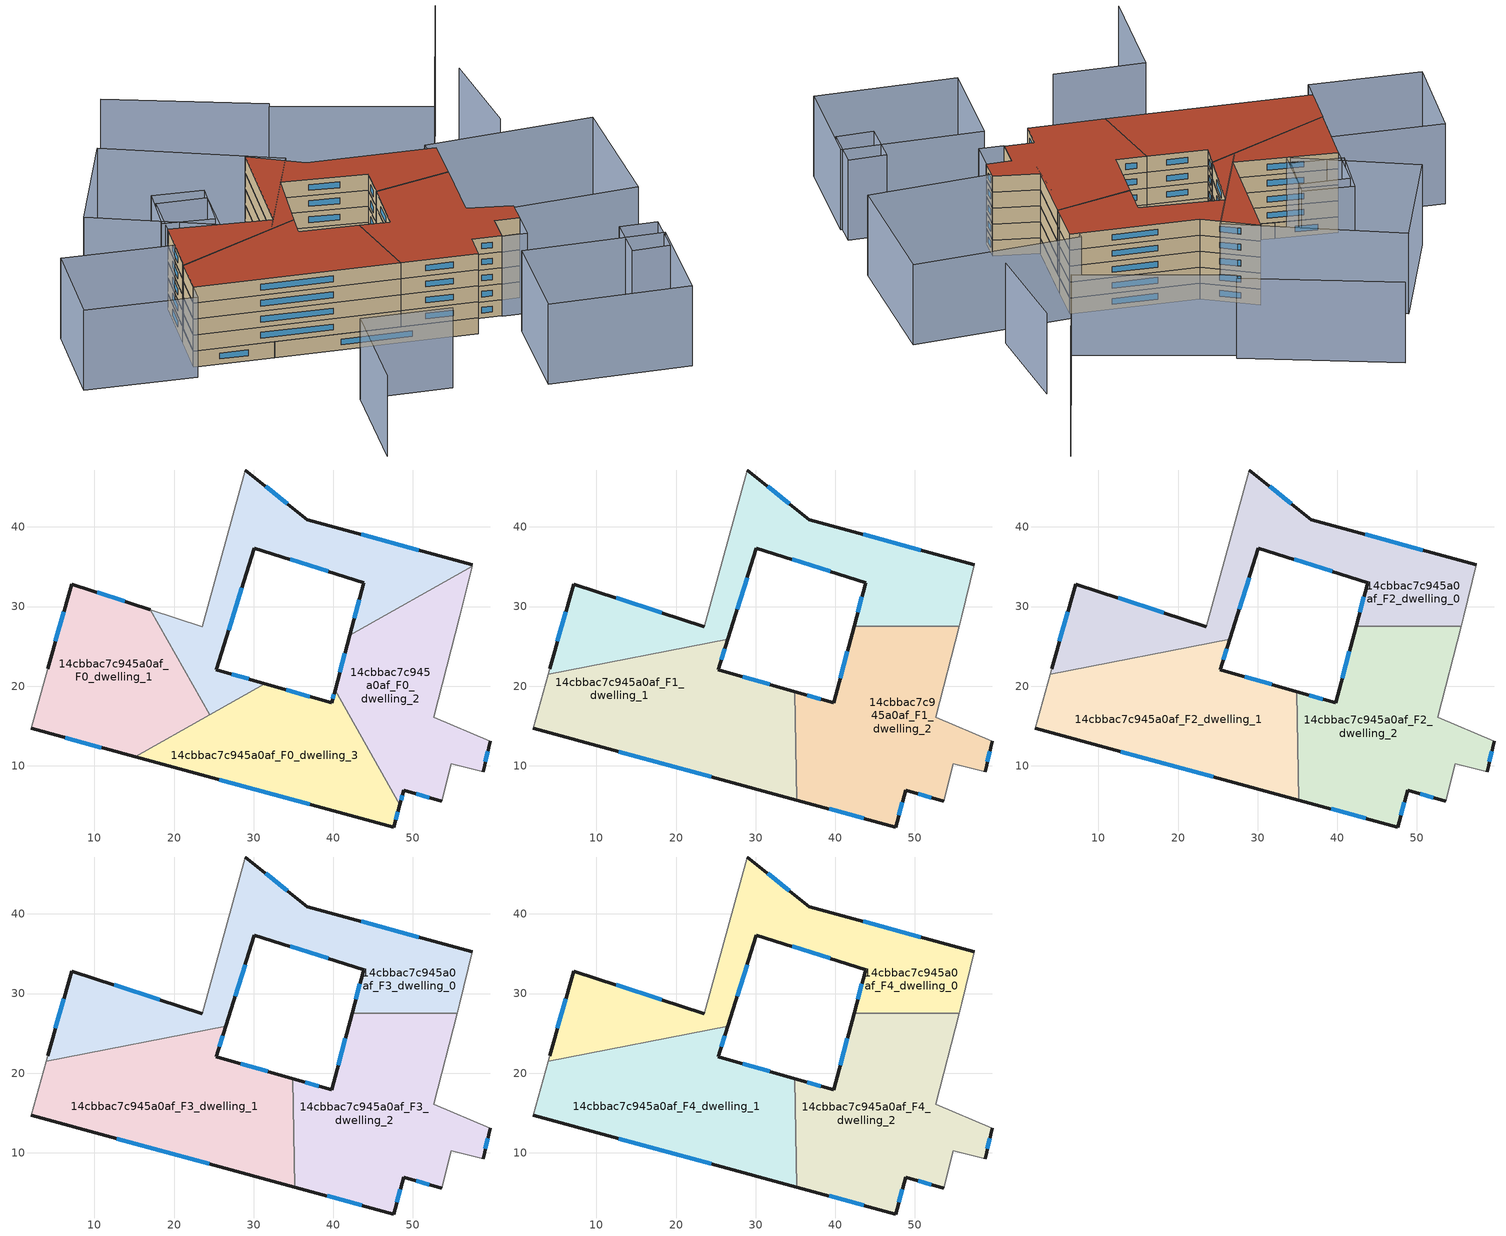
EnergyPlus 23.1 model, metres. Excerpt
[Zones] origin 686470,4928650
14cbbac7c945a0af_F0_dwelling_0
 floor ground (EU_floor_Construction): 57.47,35.24 57.43,35.07 42.06,26.37 43.83,33 30.1,37.36 25.27,22.1 31.38,20.33 24.49,16.44 17.03,29.61 23.53,27.5 28.96,47.16 36.74,40.9 z0
 wall outside (EU_wall_Construction): 31.38,20.33 25.27,22.1 30.1,37.36 43.83,33 42.06,26.37 / 57.47,35.24 36.74,40.9 28.96,47.16 z0:3
 wall adiabatic (EU_wall_Construction): 28.96,47.16 23.53,27.5 17.04,29.61 / 57.43,35.07 57.47,35.24 z0:3
 wall to 14cbbac7c945a0af_F0_dwelling_1 (EU_wall_Construction): 17.04,29.61 24.49,16.44 z0:3
 wall to 14cbbac7c945a0af_F0_dwelling_2 (EU_wall_Construction): 42.06,26.37 57.43,35.07 z0:3
 wall to 14cbbac7c945a0af_F0_dwelling_3 (EU_wall_Construction): 24.49,16.44 31.38,20.33 z0:3
 window (EU_Window_Construction): 34.57,35.94 39.37,34.41 / 26.84,27.06 28.53,32.39 / 29.39,20.91 27.26,21.52 / 34.21,42.93 31.49,45.12 / 50.73,37.08 43.49,39.06 / 43.26,30.84 42.64,28.53 z0.98:2.02
14cbbac7c945a0af_F0_dwelling_1
 floor ground (EU_floor_Construction): 17.03,29.61 24.49,16.44 15.13,11.14 2.06,14.7 4.13,22.18 7.14,32.84 z0
 wall outside (EU_wall_Construction): 17.04,29.61 7.14,32.84 4.13,22.18 / 2.06,14.7 15.13,11.14 z0:3
 wall adiabatic (EU_wall_Construction): 4.13,22.18 2.06,14.7 z0:3
 wall to 14cbbac7c945a0af_F0_dwelling_3 (EU_wall_Construction): 15.13,11.14 24.49,16.44 z0:3
 window (EU_Window_Construction): 6.17,29.37 5.11,25.64 / 13.82,30.66 10.36,31.79 / 6.31,13.54 10.88,12.3 z0.98:2.02
14cbbac7c945a0af_F0_dwelling_2
 floor ground (EU_floor_Construction): 57.43,35.07 55.89,28.82 52.6,16.08 59.72,13.08 58.82,9.25 54.79,10.28 53.62,5.56 48.84,6.91 48.36,5.13 40.22,19.51 42.06,26.37 z0
 wall outside (EU_wall_Construction): 48.36,5.13 48.84,6.91 53.62,5.56 / 42.06,26.37 40.22,19.51 / 58.82,9.25 59.72,13.08 z0:3
 wall adiabatic (EU_wall_Construction): 53.62,5.56 54.79,10.28 58.82,9.25 / 59.72,13.08 52.6,16.08 55.89,28.82 57.43,35.07 z0:3
 wall to 14cbbac7c945a0af_F0_dwelling_3 (EU_wall_Construction): 40.22,19.51 48.36,5.13 z0:3
 window (EU_Window_Construction): 50.4,6.47 52.07,6 / 48.52,5.71 48.69,6.33 / 41.46,24.14 40.82,21.74 / 59.12,10.49 59.43,11.83 z0.98:2.02
14cbbac7c945a0af_F0_dwelling_3
 floor ground (EU_floor_Construction): 40.22,19.51 48.36,5.13 47.59,2.32 15.13,11.14 31.38,20.33 39.79,17.9 z0
 wall outside (EU_wall_Construction): 40.22,19.51 39.79,17.9 31.38,20.33 / 15.13,11.14 47.59,2.32 48.36,5.13 z0:3
 window (EU_Window_Construction): 37.06,18.69 34.11,19.54 / 40.08,18.99 39.93,18.42 / 47.84,3.23 48.11,4.21 / 25.69,8.27 37.04,5.19 z0.98:2.02
14cbbac7c945a0af_F1_dwelling_0
 floor to 14cbbac7c945a0af_F0_dwelling_0 (EU_floor_Construction): 57.47,35.24 57.43,35.06 44.11,27.53 42.37,27.53 43.83,33 30.1,37.36 26.49,25.92 19.86,24.63 17.03,29.61 23.53,27.5 28.96,47.16 36.74,40.9 z3
 floor to 14cbbac7c945a0af_F0_dwelling_2 (EU_floor_Construction): 57.43,35.06 55.89,28.82 55.56,27.53 44.11,27.53 z3
 floor to 14cbbac7c945a0af_F0_dwelling_1 (EU_floor_Construction): 17.03,29.61 19.86,24.63 3.95,21.51 4.13,22.18 7.14,32.84 z3
 wall outside (EU_wall_Construction): 26.49,25.92 30.1,37.36 43.83,33 42.37,27.53 / 23.53,27.5 7.14,32.84 4.13,22.18 / 57.47,35.24 36.74,40.9 28.96,47.16 z3:6
 wall adiabatic (EU_wall_Construction): 55.56,27.53 55.89,28.82 57.47,35.24 / 4.13,22.18 3.95,21.51 / 28.96,47.16 23.53,27.5 z3:6
 wall to 14cbbac7c945a0af_F1_dwelling_2 (EU_wall_Construction): 42.37,27.53 55.56,27.53 z3:6
 wall to 14cbbac7c945a0af_F1_dwelling_1 (EU_wall_Construction): 3.95,21.51 26.49,25.92 z3:6
 window (EU_Window_Construction): 43.36,31.22 42.85,29.31 / 34.57,35.94 39.37,34.41 / 27.66,29.64 28.93,33.64 / 6.17,29.37 5.11,25.64 / 18.2,29.23 12.47,31.1 / 34.21,42.93 31.49,45.12 / 50.73,37.08 43.49,39.06 z3.98:5.02
14cbbac7c945a0af_F1_dwelling_1
 floor to 14cbbac7c945a0af_F0_dwelling_0 (EU_floor_Construction): 26.49,25.92 25.27,22.1 31.38,20.33 24.83,16.63 24.4,16.59 19.86,24.63 z3; 24.83,16.63 24.49,16.44 24.4,16.59 z3
 floor to 14cbbac7c945a0af_F0_dwelling_1 (EU_floor_Construction): 19.86,24.63 24.4,16.59 2.06,14.7 3.95,21.51 z3; 24.4,16.59 24.49,16.44 15.13,11.15 2.06,14.7 z3
 floor to 14cbbac7c945a0af_F0_dwelling_3 (EU_floor_Construction): 34.93,17.48 35.19,5.69 15.13,11.15 24.83,16.63 z3; 34.89,19.32 34.93,17.48 24.83,16.63 31.38,20.33 z3
 wall outside (EU_wall_Construction): 34.89,19.32 25.27,22.1 26.49,25.92 / 2.06,14.7 35.19,5.69 z3:6
 wall adiabatic (EU_wall_Construction): 3.95,21.51 2.06,14.7 z3:6
 wall to 14cbbac7c945a0af_F1_dwelling_2 (EU_wall_Construction): 35.19,5.69 34.89,19.32 z3:6
 window (EU_Window_Construction): 25.67,23.34 26.09,24.68 / 31.76,20.22 28.4,21.19 / 12.84,11.77 24.42,8.62 z3.98:5.02
14cbbac7c945a0af_F1_dwelling_2
 floor to 14cbbac7c945a0af_F0_dwelling_0 (EU_floor_Construction): 44.11,27.53 42.06,26.37 42.37,27.53 z3
 floor to 14cbbac7c945a0af_F0_dwelling_2 (EU_floor_Construction): 55.56,27.53 52.6,16.08 59.72,13.08 58.82,9.25 54.79,10.28 53.62,5.56 48.84,6.91 48.36,5.13 40.23,19.51 42.06,26.37 44.11,27.53 z3
 floor to 14cbbac7c945a0af_F0_dwelling_3 (EU_floor_Construction): 40.23,19.51 48.36,5.13 47.59,2.32 35.19,5.69 34.89,19.32 39.79,17.9 z3
 wall outside (EU_wall_Construction): 58.82,9.25 59.72,13.08 / 35.19,5.69 47.59,2.32 48.84,6.91 53.62,5.56 / 42.37,27.53 39.79,17.9 34.89,19.32 z3:6
 wall adiabatic (EU_wall_Construction): 53.62,5.56 54.79,10.28 58.82,9.25 / 59.72,13.08 52.6,16.08 55.56,27.53 z3:6
 window (EU_Window_Construction): 59.12,10.49 59.43,11.83 / 50.4,6.47 52.07,6 / 48,3.81 48.44,5.41 / 39.22,4.59 43.56,3.41 / 38.2,18.36 36.48,18.85 / 41.53,24.4 40.63,21.03 z3.98:5.02
14cbbac7c945a0af_F2_dwelling_0
 floor to 14cbbac7c945a0af_F1_dwelling_0 (EU_floor_Construction): 57.47,35.24 55.89,28.82 55.56,27.53 42.37,27.53 43.83,33 30.1,37.36 26.49,25.92 3.95,21.51 4.13,22.18 7.14,32.84 23.53,27.5 28.96,47.16 36.74,40.9 z6
 wall outside (EU_wall_Construction): 26.49,25.92 30.1,37.36 43.83,33 42.37,27.53 / 23.53,27.5 7.14,32.84 4.13,22.18 / 57.47,35.24 36.74,40.9 28.96,47.16 z6:9
 wall adiabatic (EU_wall_Construction): 55.56,27.53 55.89,28.82 57.47,35.24 / 4.13,22.18 3.95,21.51 / 28.96,47.16 23.53,27.5 z6:9
 wall to 14cbbac7c945a0af_F2_dwelling_2 (EU_wall_Construction): 42.37,27.53 55.56,27.53 z6:9
 wall to 14cbbac7c945a0af_F2_dwelling_1 (EU_wall_Construction): 3.95,21.51 26.49,25.92 z6:9
 window (EU_Window_Construction): 43.36,31.22 42.85,29.31 / 34.57,35.94 39.37,34.41 / 27.66,29.64 28.93,33.64 / 6.17,29.37 5.11,25.64 / 18.2,29.23 12.47,31.1 / 34.21,42.93 31.49,45.12 / 50.73,37.08 43.49,39.06 z6.98:8.02
14cbbac7c945a0af_F2_dwelling_1
 floor to 14cbbac7c945a0af_F1_dwelling_1 (EU_floor_Construction): 34.89,19.32 35.19,5.69 2.06,14.7 3.95,21.51 26.49,25.92 25.27,22.1 z6
 wall outside (EU_wall_Construction): 34.89,19.32 25.27,22.1 26.49,25.92 / 2.06,14.7 35.19,5.69 z6:9
 wall adiabatic (EU_wall_Construction): 3.95,21.51 2.06,14.7 z6:9
 wall to 14cbbac7c945a0af_F2_dwelling_2 (EU_wall_Construction): 35.19,5.69 34.89,19.32 z6:9
 window (EU_Window_Construction): 25.67,23.34 26.09,24.68 / 31.76,20.22 28.4,21.19 / 12.84,11.77 24.42,8.62 z6.98:8.02
14cbbac7c945a0af_F2_dwelling_2
 floor to 14cbbac7c945a0af_F1_dwelling_2 (EU_floor_Construction): 55.56,27.53 52.6,16.08 59.72,13.08 58.82,9.25 54.79,10.28 53.62,5.56 48.84,6.91 47.59,2.32 35.19,5.69 34.89,19.32 39.79,17.9 42.37,27.53 z6
 wall outside (EU_wall_Construction): 58.82,9.25 59.72,13.08 / 35.19,5.69 47.59,2.32 48.84,6.91 53.62,5.56 / 42.37,27.53 39.79,17.9 34.89,19.32 z6:9
 wall adiabatic (EU_wall_Construction): 53.62,5.56 54.79,10.28 58.82,9.25 / 59.72,13.08 52.6,16.08 55.56,27.53 z6:9
 window (EU_Window_Construction): 59.12,10.49 59.43,11.83 / 50.4,6.47 52.07,6 / 48,3.81 48.44,5.41 / 39.22,4.59 43.56,3.41 / 38.2,18.36 36.48,18.85 / 41.53,24.4 40.63,21.03 z6.98:8.02
14cbbac7c945a0af_F3_dwelling_0
 floor to 14cbbac7c945a0af_F2_dwelling_0 (EU_floor_Construction): 57.47,35.24 55.89,28.82 55.56,27.53 42.37,27.53 43.83,33 30.1,37.36 26.49,25.92 3.95,21.51 4.13,22.18 7.14,32.84 23.53,27.5 28.96,47.16 36.74,40.9 z9
 wall outside (EU_wall_Construction): 26.49,25.92 30.1,37.36 43.83,33 42.37,27.53 / 23.53,27.5 7.14,32.84 4.13,22.18 / 57.47,35.24 36.74,40.9 28.96,47.16 z9:12
 wall adiabatic (EU_wall_Construction): 55.56,27.53 55.89,28.82 57.47,35.24 / 4.13,22.18 3.95,21.51 / 28.96,47.16 23.53,27.5 z9:12
 wall to 14cbbac7c945a0af_F3_dwelling_2 (EU_wall_Construction): 42.37,27.53 55.56,27.53 z9:12
 wall to 14cbbac7c945a0af_F3_dwelling_1 (EU_wall_Construction): 3.95,21.51 26.49,25.92 z9:12
 window (EU_Window_Construction): 43.36,31.22 42.85,29.31 / 34.57,35.94 39.37,34.41 / 27.66,29.64 28.93,33.64 / 6.17,29.37 5.11,25.64 / 18.2,29.23 12.47,31.1 / 34.21,42.93 31.49,45.12 / 50.73,37.08 43.49,39.06 z9.98:11.02
14cbbac7c945a0af_F3_dwelling_1
 floor to 14cbbac7c945a0af_F2_dwelling_1 (EU_floor_Construction): 34.89,19.32 35.19,5.69 2.06,14.7 3.95,21.51 26.49,25.92 25.27,22.1 z9
 wall outside (EU_wall_Construction): 34.89,19.32 25.27,22.1 26.49,25.92 / 2.06,14.7 35.19,5.69 z9:12
 wall adiabatic (EU_wall_Construction): 3.95,21.51 2.06,14.7 z9:12
 wall to 14cbbac7c945a0af_F3_dwelling_2 (EU_wall_Construction): 35.19,5.69 34.89,19.32 z9:12
 window (EU_Window_Construction): 25.67,23.34 26.09,24.68 / 31.76,20.22 28.4,21.19 / 12.84,11.77 24.42,8.62 z9.98:11.02
14cbbac7c945a0af_F3_dwelling_2
 floor to 14cbbac7c945a0af_F2_dwelling_2 (EU_floor_Construction): 55.56,27.53 52.6,16.08 59.72,13.08 58.82,9.25 54.79,10.28 53.62,5.56 48.84,6.91 47.59,2.32 35.19,5.69 34.89,19.32 39.79,17.9 42.37,27.53 z9
 wall outside (EU_wall_Construction): 58.82,9.25 59.72,13.08 / 35.19,5.69 47.59,2.32 48.84,6.91 53.62,5.56 / 42.37,27.53 39.79,17.9 34.89,19.32 z9:12
 wall adiabatic (EU_wall_Construction): 53.62,5.56 54.79,10.28 58.82,9.25 / 59.72,13.08 52.6,16.08 55.56,27.53 z9:12
 window (EU_Window_Construction): 59.12,10.49 59.43,11.83 / 50.4,6.47 52.07,6 / 48,3.81 48.44,5.41 / 39.22,4.59 43.56,3.41 / 38.2,18.36 36.48,18.85 / 41.53,24.4 40.63,21.03 z9.98:11.02
14cbbac7c945a0af_F4_dwelling_0
 floor to 14cbbac7c945a0af_F3_dwelling_0 (EU_floor_Construction): 57.47,35.24 55.89,28.82 55.56,27.53 42.37,27.53 43.83,33 30.1,37.36 26.49,25.92 3.95,21.51 4.13,22.18 7.14,32.84 23.53,27.5 28.96,47.16 36.74,40.9 z12
 wall outside (EU_wall_Construction): 26.49,25.92 30.1,37.36 43.83,33 42.37,27.53 / 23.53,27.5 7.14,32.84 4.13,22.18 / 57.47,35.24 36.74,40.9 28.96,47.16 z12:15
 wall adiabatic (EU_wall_Construction): 55.56,27.53 55.89,28.82 57.47,35.24 / 4.13,22.18 3.95,21.51 / 28.96,47.16 23.53,27.5 z12:15
 wall to 14cbbac7c945a0af_F4_dwelling_2 (EU_wall_Construction): 42.37,27.53 55.56,27.53 z12:15
 wall to 14cbbac7c945a0af_F4_dwelling_1 (EU_wall_Construction): 3.95,21.51 26.49,25.92 z12:15
 window (EU_Window_Construction): 43.36,31.22 42.85,29.31 / 34.57,35.94 39.37,34.41 / 27.66,29.64 28.93,33.64 / 6.17,29.37 5.11,25.64 / 18.2,29.23 12.47,31.1 / 34.21,42.93 31.49,45.12 / 50.73,37.08 43.49,39.06 z12.98:14.02
 roof outside (EU_roof_Construction): 55.56,27.53 55.89,28.82 57.47,35.24 36.74,40.9 28.96,47.16 23.53,27.5 7.14,32.84 4.13,22.18 3.95,21.51 26.49,25.92 30.1,37.36 43.83,33 42.37,27.53 z15
14cbbac7c945a0af_F4_dwelling_1
 floor to 14cbbac7c945a0af_F3_dwelling_1 (EU_floor_Construction): 34.89,19.32 35.19,5.69 2.06,14.7 3.95,21.51 26.49,25.92 25.27,22.1 z12
 wall outside (EU_wall_Construction): 34.89,19.32 25.27,22.1 26.49,25.92 / 2.06,14.7 35.19,5.69 z12:15
 wall adiabatic (EU_wall_Construction): 3.95,21.51 2.06,14.7 z12:15
 wall to 14cbbac7c945a0af_F4_dwelling_2 (EU_wall_Construction): 35.19,5.69 34.89,19.32 z12:15
 window (EU_Window_Construction): 25.67,23.34 26.09,24.68 / 31.76,20.22 28.4,21.19 / 12.84,11.77 24.42,8.62 z12.98:14.02
 roof outside (EU_roof_Construction): 35.19,5.69 34.89,19.32 25.27,22.1 26.49,25.92 3.95,21.51 2.06,14.7 z15
14cbbac7c945a0af_F4_dwelling_2
 floor to 14cbbac7c945a0af_F3_dwelling_2 (EU_floor_Construction): 55.56,27.53 52.6,16.08 59.72,13.08 58.82,9.25 54.79,10.28 53.62,5.56 48.84,6.91 47.59,2.32 35.19,5.69 34.89,19.32 39.79,17.9 42.37,27.53 z12
 wall outside (EU_wall_Construction): 58.82,9.25 59.72,13.08 / 35.19,5.69 47.59,2.32 48.84,6.91 53.62,5.56 / 42.37,27.53 39.79,17.9 34.89,19.32 z12:15
 wall adiabatic (EU_wall_Construction): 53.62,5.56 54.79,10.28 58.82,9.25 / 59.72,13.08 52.6,16.08 55.56,27.53 z12:15
 window (EU_Window_Construction): 59.12,10.49 59.43,11.83 / 50.4,6.47 52.07,6 / 48,3.81 48.44,5.41 / 39.22,4.59 43.56,3.41 / 38.2,18.36 36.48,18.85 / 41.53,24.4 40.63,21.03 z12.98:14.02
 roof outside (EU_roof_Construction): 53.62,5.56 54.79,10.28 58.82,9.25 59.72,13.08 52.6,16.08 55.56,27.53 42.37,27.53 39.79,17.9 34.89,19.32 35.19,5.69 47.59,2.32 48.84,6.91 z15
shading: 16.39,-24.88 21.07,-6.93 / 21.07,-6.93 35.88,-10.79 / 70.89,38.47 72.59,55.61 / 78.48,74.89 63.35,46.69 / 63.35,46.69 39.83,59.3 / 40.3,60.19 16.97,74.17 / 73.25,-22.8 50.01,-17.08 / 50.01,-17.08 54.19,-0.12 / 54.19,-0.12 77.43,-5.84 / 77.43,-5.84 73.25,-22.8 / 69.92,-8.46 71.67,-0.87 / 71.67,-0.87 77.91,-2.31 / 77.91,-2.31 76.16,-9.9 / 76.16,-9.9 69.92,-8.46 / 53.59,5.42 54.79,10.28 / 54.79,10.28 58.89,9.26 / 58.89,9.26 57.68,4.41 / 57.68,4.41 53.59,5.42 / 5.68,27.79 1.2,11.55 / 1.2,11.55 -16.93,16.55 / -16.93,16.55 -12.44,32.8 / -12.44,32.8 5.68,27.79 / 84.3,31.85 80.32,8.95 / 80.32,8.95 52.21,13.84 / 52.21,13.84 56.2,36.73 / 56.2,36.73 84.3,31.85 / 17.45,38.66 15.24,30.2 / 15.24,30.2 6.99,32.36 / 6.99,32.36 9.21,40.81 / 9.21,40.81 17.45,38.66 / 15.44,32.14 7.07,34.72 / 7.07,34.72 9.76,43.44 / 9.76,43.44 18.13,40.85 / 18.13,40.85 15.44,32.14 / 9.18,60.73 34.45,43.69 / 34.45,43.69 22.19,25.51 / 22.19,25.51 -3.07,42.55 / -3.07,42.55 9.18,60.73 z0:15
[Building]
EU S2 Campaign: North Axis=0; Terrain=City; Solar Distribution=FullExterior
[Site:Location]
Bologna: Latitude=44.5; Longitude=11.25; Time Zone=1; Elevation=37
[SizingPeriod:WeatherFileDays]
AnnualSizingPeriod: Begin Month=1; Begin Day of Month=1; End Month=12; End Day of Month=31; Day of Week for Start Day=Monday; Use Weather File Daylight Saving Period=No; Use Weather File Rain and Snow Indicators=No
[MATERIAL]
EU_InternalMass_Material: Roughness=MediumRough; Thickness=0.1; Conductivity=1; Density=1800; Specific Heat=900; Thermal Absorptance=0.9; Solar Absorptance=0.7; Visible Absorptance=0.7
[MATERIAL:NOMASS] Roughness=MediumRough; Thermal Absorptance=0.9; Solar Absorptance=0.7; Visible Absorptance=0.7
Name | Thermal Resistance
EU_wall_NoMass | 0.905828
EU_roof_NoMass | 0.37593
EU_floor_NoMass | 0.67114
[WINDOWMATERIAL:SIMPLEGLAZINGSYSTEM]
EU_Window_SimpleGlazing: UFactor=4.52486; Solar Heat Gain Coefficient=0.85; Visible Transmittance=0.85
[CONSTRUCTION]
EU_wall_Construction: EU_wall_NoMass
EU_roof_Construction: EU_roof_NoMass
EU_floor_Construction: EU_floor_NoMass
EU_InternalMass_Construction: EU_InternalMass_Material
EU_Window_Construction: EU_Window_SimpleGlazing
[ZONE] Type=1; Multiplier=1; Ceiling Height=autocalculate; Floor Area=autocalculate; Part of Total Floor Area=Yes
Name | Volume
14cbbac7c945a0af_F0_dwelling_0 | 910.573
14cbbac7c945a0af_F1_dwelling_0 | 1214.08
14cbbac7c945a0af_F2_dwelling_0; 14cbbac7c945a0af_F3_dwelling_0; 14cbbac7c945a0af_F4_dwelling_0; 14cbbac7c945a0af_F2_dwelling_1; 14cbbac7c945a0af_F3_dwelling_1; 14cbbac7c945a0af_F4_dwelling_1 | 1214.1
14cbbac7c945a0af_F0_dwelling_1 | 910.58
14cbbac7c945a0af_F1_dwelling_1 | 1214.09
14cbbac7c945a0af_F0_dwelling_2 | 910.583
14cbbac7c945a0af_F1_dwelling_2; 14cbbac7c945a0af_F2_dwelling_2; 14cbbac7c945a0af_F3_dwelling_2; 14cbbac7c945a0af_F4_dwelling_2 | 1214.05
14cbbac7c945a0af_F0_dwelling_3 | 910.541
[INTERNALMASS] Construction=EU_InternalMass_Construction
Name | Zone or ZoneList | Surface Area
14cbbac7c945a0af_F0_dwelling_0_EU_InternalMass | 14cbbac7c945a0af_F0_dwelling_0 | 303.526
14cbbac7c945a0af_F0_dwelling_1_EU_InternalMass | 14cbbac7c945a0af_F0_dwelling_1 | 303.528
14cbbac7c945a0af_F0_dwelling_2_EU_InternalMass | 14cbbac7c945a0af_F0_dwelling_2 | 303.528
14cbbac7c945a0af_F0_dwelling_3_EU_InternalMass | 14cbbac7c945a0af_F0_dwelling_3 | 303.514
14cbbac7c945a0af_F1_dwelling_0_EU_InternalMass | 14cbbac7c945a0af_F1_dwelling_0 | 404.7
14cbbac7c945a0af_F1_dwelling_1_EU_InternalMass | 14cbbac7c945a0af_F1_dwelling_1 | 404.699
14cbbac7c945a0af_F1_dwelling_2_EU_InternalMass | 14cbbac7c945a0af_F1_dwelling_2 | 404.684
14cbbac7c945a0af_F2_dwelling_0_EU_InternalMass | 14cbbac7c945a0af_F2_dwelling_0 | 404.7
14cbbac7c945a0af_F2_dwelling_1_EU_InternalMass | 14cbbac7c945a0af_F2_dwelling_1 | 404.699
14cbbac7c945a0af_F2_dwelling_2_EU_InternalMass | 14cbbac7c945a0af_F2_dwelling_2 | 404.684
14cbbac7c945a0af_F3_dwelling_0_EU_InternalMass | 14cbbac7c945a0af_F3_dwelling_0 | 404.7
14cbbac7c945a0af_F3_dwelling_1_EU_InternalMass | 14cbbac7c945a0af_F3_dwelling_1 | 404.699
14cbbac7c945a0af_F3_dwelling_2_EU_InternalMass | 14cbbac7c945a0af_F3_dwelling_2 | 404.684
14cbbac7c945a0af_F4_dwelling_0_EU_InternalMass | 14cbbac7c945a0af_F4_dwelling_0 | 404.7
14cbbac7c945a0af_F4_dwelling_1_EU_InternalMass | 14cbbac7c945a0af_F4_dwelling_1 | 404.699
14cbbac7c945a0af_F4_dwelling_2_EU_InternalMass | 14cbbac7c945a0af_F4_dwelling_2 | 404.684
[OTHEREQUIPMENT] Fuel Type=Electricity; Design Level Calculation Method=Watts/Area; Power per Zone Floor Area=1; Fraction Latent=0; Fraction Radiant=0; Fraction Lost=0; Carbon Dioxide Generation Rate=0; EndUse Subcategory=EU_Step8_InternalGains
Name | Zone or ZoneList or Space or SpaceList | Schedule
EU_Step8_InternalGain_14cbbac7c945a0af_F0_dwelling_0_f000 | 14cbbac7c945a0af_F0_dwelling_0 | EU_Step8_GainSchedule_14cbbac7c945a0af_F0_dwelling_0_f000
EU_Step8_InternalGain_14cbbac7c945a0af_F0_dwelling_1_f000 | 14cbbac7c945a0af_F0_dwelling_1 | EU_Step8_GainSchedule_14cbbac7c945a0af_F0_dwelling_1_f000
EU_Step8_InternalGain_14cbbac7c945a0af_F0_dwelling_2_f000 | 14cbbac7c945a0af_F0_dwelling_2 | EU_Step8_GainSchedule_14cbbac7c945a0af_F0_dwelling_2_f000
EU_Step8_InternalGain_14cbbac7c945a0af_F0_dwelling_3_f000 | 14cbbac7c945a0af_F0_dwelling_3 | EU_Step8_GainSchedule_14cbbac7c945a0af_F0_dwelling_3_f000
EU_Step8_InternalGain_14cbbac7c945a0af_F1_dwelling_0_f000 | 14cbbac7c945a0af_F1_dwelling_0 | EU_Step8_GainSchedule_14cbbac7c945a0af_F1_dwelling_0_f000
EU_Step8_InternalGain_14cbbac7c945a0af_F1_dwelling_1_f000 | 14cbbac7c945a0af_F1_dwelling_1 | EU_Step8_GainSchedule_14cbbac7c945a0af_F1_dwelling_1_f000
EU_Step8_InternalGain_14cbbac7c945a0af_F1_dwelling_2_f000 | 14cbbac7c945a0af_F1_dwelling_2 | EU_Step8_GainSchedule_14cbbac7c945a0af_F1_dwelling_2_f000
EU_Step8_InternalGain_14cbbac7c945a0af_F2_dwelling_0_f000 | 14cbbac7c945a0af_F2_dwelling_0 | EU_Step8_GainSchedule_14cbbac7c945a0af_F2_dwelling_0_f000
EU_Step8_InternalGain_14cbbac7c945a0af_F2_dwelling_1_f000 | 14cbbac7c945a0af_F2_dwelling_1 | EU_Step8_GainSchedule_14cbbac7c945a0af_F2_dwelling_1_f000
EU_Step8_InternalGain_14cbbac7c945a0af_F2_dwelling_2_f000 | 14cbbac7c945a0af_F2_dwelling_2 | EU_Step8_GainSchedule_14cbbac7c945a0af_F2_dwelling_2_f000
EU_Step8_InternalGain_14cbbac7c945a0af_F3_dwelling_0_f000 | 14cbbac7c945a0af_F3_dwelling_0 | EU_Step8_GainSchedule_14cbbac7c945a0af_F3_dwelling_0_f000
EU_Step8_InternalGain_14cbbac7c945a0af_F3_dwelling_1_f000 | 14cbbac7c945a0af_F3_dwelling_1 | EU_Step8_GainSchedule_14cbbac7c945a0af_F3_dwelling_1_f000
EU_Step8_InternalGain_14cbbac7c945a0af_F3_dwelling_2_f000 | 14cbbac7c945a0af_F3_dwelling_2 | EU_Step8_GainSchedule_14cbbac7c945a0af_F3_dwelling_2_f000
EU_Step8_InternalGain_14cbbac7c945a0af_F4_dwelling_0_f000 | 14cbbac7c945a0af_F4_dwelling_0 | EU_Step8_GainSchedule_14cbbac7c945a0af_F4_dwelling_0_f000
EU_Step8_InternalGain_14cbbac7c945a0af_F4_dwelling_1_f000 | 14cbbac7c945a0af_F4_dwelling_1 | EU_Step8_GainSchedule_14cbbac7c945a0af_F4_dwelling_1_f000
EU_Step8_InternalGain_14cbbac7c945a0af_F4_dwelling_2_f000 | 14cbbac7c945a0af_F4_dwelling_2 | EU_Step8_GainSchedule_14cbbac7c945a0af_F4_dwelling_2_f000
[ZONEVENTILATION:DESIGNFLOWRATE] Schedule=EU_AlwaysOn; Design Flow Rate Calculation Method=AirChanges/Hour; Air Changes per Hour=0.73129; Ventilation Type=Natural; Fan Pressure Rise=0; Fan Total Efficiency=1; Constant Term Coefficient=1; Temperature Term Coefficient=0; Velocity Term Coefficient=0; Velocity Squared Term Coefficient=0; Minimum Indoor Temperature=-100; Maximum Indoor Temperature=100; Delta Temperature=-100; Minimum Outdoor Temperature=-100; Maximum Outdoor Temperature=100; Maximum Wind Speed=40
Name | Zone or ZoneList or Space or SpaceList
EU_ConstantAir_14cbbac7c945a0af_F0_dwelling_0 | 14cbbac7c945a0af_F0_dwelling_0
EU_ConstantAir_14cbbac7c945a0af_F0_dwelling_1 | 14cbbac7c945a0af_F0_dwelling_1
EU_ConstantAir_14cbbac7c945a0af_F0_dwelling_2 | 14cbbac7c945a0af_F0_dwelling_2
EU_ConstantAir_14cbbac7c945a0af_F0_dwelling_3 | 14cbbac7c945a0af_F0_dwelling_3
EU_ConstantAir_14cbbac7c945a0af_F1_dwelling_0 | 14cbbac7c945a0af_F1_dwelling_0
EU_ConstantAir_14cbbac7c945a0af_F1_dwelling_1 | 14cbbac7c945a0af_F1_dwelling_1
EU_ConstantAir_14cbbac7c945a0af_F1_dwelling_2 | 14cbbac7c945a0af_F1_dwelling_2
EU_ConstantAir_14cbbac7c945a0af_F2_dwelling_0 | 14cbbac7c945a0af_F2_dwelling_0
EU_ConstantAir_14cbbac7c945a0af_F2_dwelling_1 | 14cbbac7c945a0af_F2_dwelling_1
EU_ConstantAir_14cbbac7c945a0af_F2_dwelling_2 | 14cbbac7c945a0af_F2_dwelling_2
EU_ConstantAir_14cbbac7c945a0af_F3_dwelling_0 | 14cbbac7c945a0af_F3_dwelling_0
EU_ConstantAir_14cbbac7c945a0af_F3_dwelling_1 | 14cbbac7c945a0af_F3_dwelling_1
EU_ConstantAir_14cbbac7c945a0af_F3_dwelling_2 | 14cbbac7c945a0af_F3_dwelling_2
EU_ConstantAir_14cbbac7c945a0af_F4_dwelling_0 | 14cbbac7c945a0af_F4_dwelling_0
EU_ConstantAir_14cbbac7c945a0af_F4_dwelling_1 | 14cbbac7c945a0af_F4_dwelling_1
EU_ConstantAir_14cbbac7c945a0af_F4_dwelling_2 | 14cbbac7c945a0af_F4_dwelling_2
[HVACTEMPLATE:THERMOSTAT] Constant Heating Setpoint=20; Constant Cooling Setpoint=50
EU_HeatOnly_14cbbac7c945a0af_F0_dwelling_0; EU_HeatOnly_14cbbac7c945a0af_F0_dwelling_1; EU_HeatOnly_14cbbac7c945a0af_F0_dwelling_2; EU_HeatOnly_14cbbac7c945a0af_F0_dwelling_3; EU_HeatOnly_14cbbac7c945a0af_F1_dwelling_0; EU_HeatOnly_14cbbac7c945a0af_F1_dwelling_1; EU_HeatOnly_14cbbac7c945a0af_F1_dwelling_2; EU_HeatOnly_14cbbac7c945a0af_F2_dwelling_0; EU_HeatOnly_14cbbac7c945a0af_F2_dwelling_1; EU_HeatOnly_14cbbac7c945a0af_F2_dwelling_2; EU_HeatOnly_14cbbac7c945a0af_F3_dwelling_0; EU_HeatOnly_14cbbac7c945a0af_F3_dwelling_1; EU_HeatOnly_14cbbac7c945a0af_F3_dwelling_2; EU_HeatOnly_14cbbac7c945a0af_F4_dwelling_0; EU_HeatOnly_14cbbac7c945a0af_F4_dwelling_1; EU_HeatOnly_14cbbac7c945a0af_F4_dwelling_2
[HVACTEMPLATE:ZONE:IDEALLOADSAIRSYSTEM] System Availability Schedule=EU_AlwaysOn; Maximum Heating Supply Air Temperature=50; Minimum Cooling Supply Air Temperature=13; Maximum Heating Supply Air Humidity Ratio=0.0156; Minimum Cooling Supply Air Humidity Ratio=0.0077; Heating Limit=NoLimit; Cooling Limit=NoLimit; Heating Availability Schedule=EU_AlwaysOn; Cooling Availability Schedule=EU_CoolingOff; Dehumidification Control Type=ConstantSensibleHeatRatio; Cooling Sensible Heat Ratio=0.7; Dehumidification Setpoint=60; Humidification Control Type=None; Humidification Setpoint=30; Outdoor Air Method=None; Outdoor Air Flow Rate per Person=0.00944; Outdoor Air Flow Rate per Zone Floor Area=0; Outdoor Air Flow Rate per Zone=0; Demand Controlled Ventilation Type=None; Outdoor Air Economizer Type=NoEconomizer; Heat Recovery Type=None; Sensible Heat Recovery Effectiveness=0.7; Latent Heat Recovery Effectiveness=0.65
Name | Template Thermostat
14cbbac7c945a0af_F0_dwelling_0 | EU_HeatOnly_14cbbac7c945a0af_F0_dwelling_0
14cbbac7c945a0af_F0_dwelling_1 | EU_HeatOnly_14cbbac7c945a0af_F0_dwelling_1
14cbbac7c945a0af_F0_dwelling_2 | EU_HeatOnly_14cbbac7c945a0af_F0_dwelling_2
14cbbac7c945a0af_F0_dwelling_3 | EU_HeatOnly_14cbbac7c945a0af_F0_dwelling_3
14cbbac7c945a0af_F1_dwelling_0 | EU_HeatOnly_14cbbac7c945a0af_F1_dwelling_0
14cbbac7c945a0af_F1_dwelling_1 | EU_HeatOnly_14cbbac7c945a0af_F1_dwelling_1
14cbbac7c945a0af_F1_dwelling_2 | EU_HeatOnly_14cbbac7c945a0af_F1_dwelling_2
14cbbac7c945a0af_F2_dwelling_0 | EU_HeatOnly_14cbbac7c945a0af_F2_dwelling_0
14cbbac7c945a0af_F2_dwelling_1 | EU_HeatOnly_14cbbac7c945a0af_F2_dwelling_1
14cbbac7c945a0af_F2_dwelling_2 | EU_HeatOnly_14cbbac7c945a0af_F2_dwelling_2
14cbbac7c945a0af_F3_dwelling_0 | EU_HeatOnly_14cbbac7c945a0af_F3_dwelling_0
14cbbac7c945a0af_F3_dwelling_1 | EU_HeatOnly_14cbbac7c945a0af_F3_dwelling_1
14cbbac7c945a0af_F3_dwelling_2 | EU_HeatOnly_14cbbac7c945a0af_F3_dwelling_2
14cbbac7c945a0af_F4_dwelling_0 | EU_HeatOnly_14cbbac7c945a0af_F4_dwelling_0
14cbbac7c945a0af_F4_dwelling_1 | EU_HeatOnly_14cbbac7c945a0af_F4_dwelling_1
14cbbac7c945a0af_F4_dwelling_2 | EU_HeatOnly_14cbbac7c945a0af_F4_dwelling_2
[SIZING:ZONE] Zone Cooling Design Supply Air Temperature Input Method=SupplyAirTemperature; Zone Cooling Design Supply Air Temperature=13; Zone Heating Design Supply Air Temperature Input Method=SupplyAirTemperature; Zone Heating Design Supply Air Temperature=50; Zone Cooling Design Supply Air Humidity Ratio=0.008; Zone Heating Design Supply Air Humidity Ratio=0.008; Cooling Design Air Flow Method=DesignDay; Cooling Design Air Flow Rate=0; Cooling Minimum Air Flow per Zone Floor Area=0.000762; Cooling Minimum Air Flow=0; Cooling Minimum Air Flow Fraction=0.2; Heating Design Air Flow Method=DesignDay; Heating Design Air Flow Rate=0; Heating Maximum Air Flow per Zone Floor Area=0.002032; Heating Maximum Air Flow=0.141576; Heating Maximum Air Flow Fraction=0.3; Account for Dedicated Outdoor Air System=No; Dedicated Outdoor Air System Control Strategy=NeutralSupplyAir; Dedicated Outdoor Air Low Setpoint Temperature for Design=autosize; Dedicated Outdoor Air High Setpoint Temperature for Design=autosize; Zone Load Sizing Method=Sensible Load Only No Latent Load; Zone Latent Cooling Design Supply Air Humidity Ratio Input Method=HumidityRatioDifference; Zone Cooling Design Supply Air Humidity Ratio Difference=0.005; Zone Latent Heating Design Supply Air Humidity Ratio Input Method=HumidityRatioDifference; Zone Humidification Design Supply Air Humidity Ratio Difference=0.005
14cbbac7c945a0af_F0_dwelling_0; 14cbbac7c945a0af_F0_dwelling_1; 14cbbac7c945a0af_F0_dwelling_2; 14cbbac7c945a0af_F0_dwelling_3; 14cbbac7c945a0af_F1_dwelling_0; 14cbbac7c945a0af_F1_dwelling_1; 14cbbac7c945a0af_F1_dwelling_2; 14cbbac7c945a0af_F2_dwelling_0; 14cbbac7c945a0af_F2_dwelling_1; 14cbbac7c945a0af_F2_dwelling_2; 14cbbac7c945a0af_F3_dwelling_0; 14cbbac7c945a0af_F3_dwelling_1; 14cbbac7c945a0af_F3_dwelling_2; 14cbbac7c945a0af_F4_dwelling_0; 14cbbac7c945a0af_F4_dwelling_1; 14cbbac7c945a0af_F4_dwelling_2
[SCHEDULE:CONSTANT]
Name | Hourly Value
EU_AlwaysOn | 1
EU_CoolingOff | 0
[SCHEDULE:FILE] Column Number=1; Rows to Skip at Top=0; Number of Hours of Data=8760; Column Separator=Comma; Interpolate to Timestep=No; Minutes per Item=60; Adjust Schedule for Daylight Savings=Yes
Name | File
EU_Step8_GainSchedule_14cbbac7c945a0af_F0_dwelling_0_f000 | ../../schedules/14cbbac7c945a0af/14cbbac7c945a0af_F0_dwelling_0_f000_gain.csv
EU_Step8_GainSchedule_14cbbac7c945a0af_F0_dwelling_1_f000 | ../../schedules/14cbbac7c945a0af/14cbbac7c945a0af_F0_dwelling_1_f000_gain.csv
EU_Step8_GainSchedule_14cbbac7c945a0af_F0_dwelling_2_f000 | ../../schedules/14cbbac7c945a0af/14cbbac7c945a0af_F0_dwelling_2_f000_gain.csv
EU_Step8_GainSchedule_14cbbac7c945a0af_F0_dwelling_3_f000 | ../../schedules/14cbbac7c945a0af/14cbbac7c945a0af_F0_dwelling_3_f000_gain.csv
EU_Step8_GainSchedule_14cbbac7c945a0af_F1_dwelling_0_f000 | ../../schedules/14cbbac7c945a0af/14cbbac7c945a0af_F1_dwelling_0_f000_gain.csv
EU_Step8_GainSchedule_14cbbac7c945a0af_F1_dwelling_1_f000 | ../../schedules/14cbbac7c945a0af/14cbbac7c945a0af_F1_dwelling_1_f000_gain.csv
EU_Step8_GainSchedule_14cbbac7c945a0af_F1_dwelling_2_f000 | ../../schedules/14cbbac7c945a0af/14cbbac7c945a0af_F1_dwelling_2_f000_gain.csv
EU_Step8_GainSchedule_14cbbac7c945a0af_F2_dwelling_0_f000 | ../../schedules/14cbbac7c945a0af/14cbbac7c945a0af_F2_dwelling_0_f000_gain.csv
EU_Step8_GainSchedule_14cbbac7c945a0af_F2_dwelling_1_f000 | ../../schedules/14cbbac7c945a0af/14cbbac7c945a0af_F2_dwelling_1_f000_gain.csv
EU_Step8_GainSchedule_14cbbac7c945a0af_F2_dwelling_2_f000 | ../../schedules/14cbbac7c945a0af/14cbbac7c945a0af_F2_dwelling_2_f000_gain.csv
EU_Step8_GainSchedule_14cbbac7c945a0af_F3_dwelling_0_f000 | ../../schedules/14cbbac7c945a0af/14cbbac7c945a0af_F3_dwelling_0_f000_gain.csv
EU_Step8_GainSchedule_14cbbac7c945a0af_F3_dwelling_1_f000 | ../../schedules/14cbbac7c945a0af/14cbbac7c945a0af_F3_dwelling_1_f000_gain.csv
EU_Step8_GainSchedule_14cbbac7c945a0af_F3_dwelling_2_f000 | ../../schedules/14cbbac7c945a0af/14cbbac7c945a0af_F3_dwelling_2_f000_gain.csv
EU_Step8_GainSchedule_14cbbac7c945a0af_F4_dwelling_0_f000 | ../../schedules/14cbbac7c945a0af/14cbbac7c945a0af_F4_dwelling_0_f000_gain.csv
EU_Step8_GainSchedule_14cbbac7c945a0af_F4_dwelling_1_f000 | ../../schedules/14cbbac7c945a0af/14cbbac7c945a0af_F4_dwelling_1_f000_gain.csv
EU_Step8_GainSchedule_14cbbac7c945a0af_F4_dwelling_2_f000 | ../../schedules/14cbbac7c945a0af/14cbbac7c945a0af_F4_dwelling_2_f000_gain.csv
